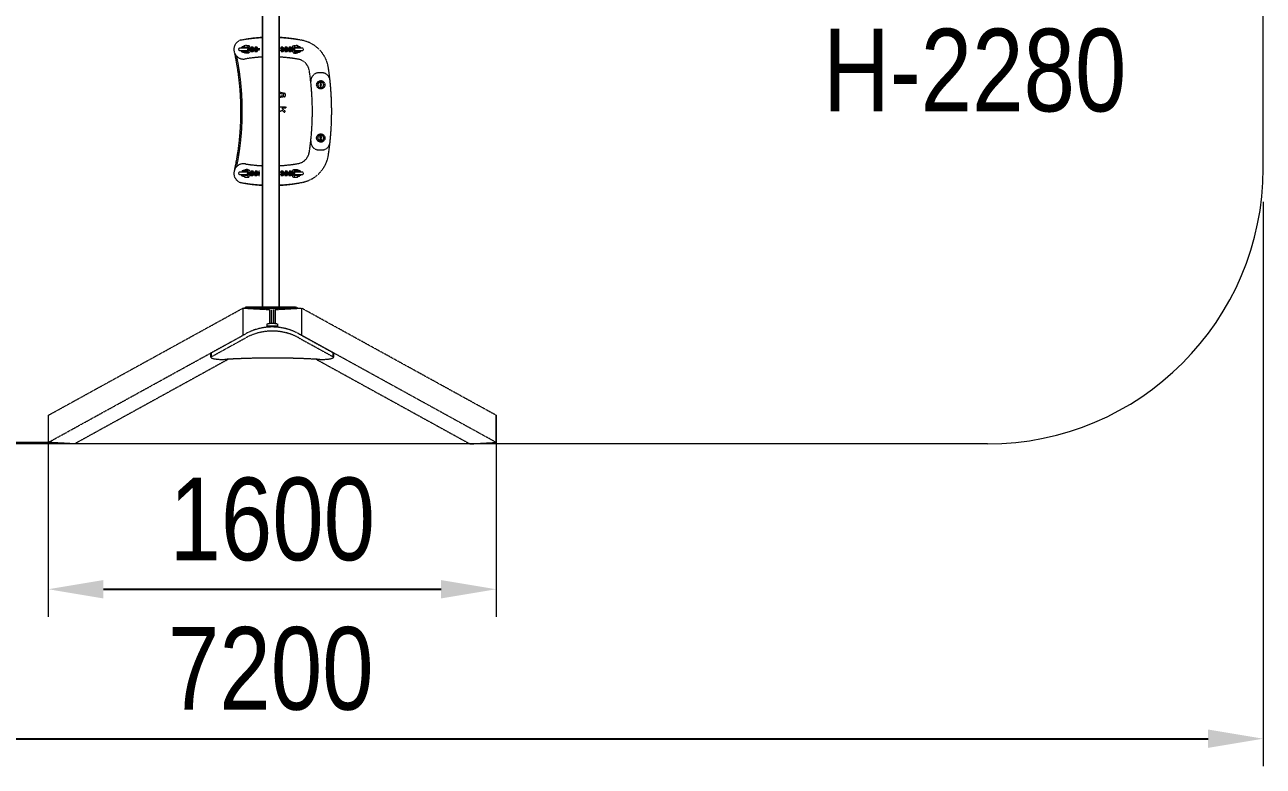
# Model space of a CAD drawing. Header units: millimetres. Extents: x -4972 to 3553, y -2855 to 2029.
# Drawn here: x -940 to 3553, y -2855 to -164 of the extents above; entities that cross this region are included whole.
import ezdxf

# ---------------------------------------------------------------- set-up
doc = ezdxf.new("R2010")
doc.units = ezdxf.units.MM
doc.linetypes.add('HIDDEN', pattern=[1.905, 1.27, -0.635])
for name, color, linetype in [('DIKOM_ЗОНА', 80, 'Continuous'), ('DIKOM_ОБЪЕКТ', 7, 'Continuous'), ('DIKOM_РАЗМЕР_ЗОНА', 7, 'Continuous'), ('DIKOM_РАЗМЕР_ОБЪЕКТА', 7, 'Continuous')]:
    doc.layers.add(name, color=color, linetype=linetype)
doc.styles.add('style1', font='arialbd.ttf', dxfattribs={"width": 0.8})
doc.dimstyles.new('1-50', dxfattribs={"dimtxt": 300, "dimasz": 200, "dimexe": 100, "dimexo": 0, "dimgap": 100, "dimtad": 1, "dimtxsty": 'style1', "dimcen": 200, "dimclrd": 7, "dimclre": 7, "dimclrt": 7, "dimadec": 1, "dimazin": 2, "dimtfac": 1, "dimtmove": 0, "dimatfit": 2, "dimfxl": 0, "dimlwd": 25, "dimlwe": 18, "dimarcsym": 0})

# ---------------------------------------------------------------- blocks, each defined once
blk = doc.blocks.new('*D9')
at = {"layer": 'Defpoints', "color": 0, "transparency": 16777216}
for p in [(3552.5, -806.4), (-3647.5, -908.7), (3552.5, -2754.8)]:
    blk.add_point(p, dxfattribs=at)
at = {"layer": 'DIKOM_РАЗМЕР_ЗОНА', "color": 7, "lineweight": 18, "transparency": 16777216}
for p, q in [((3552.5, -806.4), (3552.5, -2854.8)), ((-3647.5, -908.7), (-3647.5, -2854.8))]:
    blk.add_line(p, q, dxfattribs=at)
at = {"layer": 'DIKOM_РАЗМЕР_ЗОНА', "color": 7, "lineweight": 25, "transparency": 16777216}
blk.add_line((-3447.5, -2754.8), (3352.5, -2754.8), dxfattribs=at)
at = {"layer": 'DIKOM_РАЗМЕР_ЗОНА', "color": 7, "transparency": 16777216}
for points in [[(-3447.5, -2721.5), (-3447.5, -2788.2), (-3647.5, -2754.8)], [(3352.5, -2721.5), (3352.5, -2788.2), (3552.5, -2754.8)]]:
    blk.add_solid(points, dxfattribs=at)
at = {"layer": 'DIKOM_РАЗМЕР_ЗОНА', "color": 7, "transparency": 16777216, "insert": (-47.5, -2501.7), "char_height": 300, "attachment_point": 5, "style": 'style1'}
blk.add_mtext('{\\fArial|b0|i0|c204|p34;7200}', dxfattribs=at)
blk = doc.blocks.new('*D10')
at = {"layer": 'Defpoints', "color": 0, "linetype": 'Continuous', "transparency": 16777216}
for p in [(-854.7, -1581.2), (770.3, -1581.2), (770.3, -2212.4)]:
    blk.add_point(p, dxfattribs=at)
at = {"layer": 'DIKOM_РАЗМЕР_ОБЪЕКТА', "color": 7, "linetype": 'Continuous', "lineweight": 18, "transparency": 16777216}
for p, q in [((-854.7, -1581.2), (-854.7, -2312.4)), ((770.3, -1581.2), (770.3, -2312.4))]:
    blk.add_line(p, q, dxfattribs=at)
at = {"layer": 'DIKOM_РАЗМЕР_ОБЪЕКТА', "color": 7, "linetype": 'Continuous', "lineweight": 25, "transparency": 16777216}
blk.add_line((-654.7, -2212.4), (570.3, -2212.4), dxfattribs=at)
at = {"layer": 'DIKOM_РАЗМЕР_ОБЪЕКТА', "color": 7, "linetype": 'Continuous', "transparency": 16777216}
for points in [[(-654.7, -2179.1), (-654.7, -2245.8), (-854.7, -2212.4)], [(570.3, -2179.1), (570.3, -2245.8), (770.3, -2212.4)]]:
    blk.add_solid(points, dxfattribs=at)
at = {"layer": 'DIKOM_РАЗМЕР_ОБЪЕКТА', "color": 7, "linetype": 'Continuous', "lineweight": 40, "transparency": 16777216, "insert": (-42.2, -1959.3), "char_height": 300, "attachment_point": 5, "style": 'style1'}
blk.add_mtext('{\\fArial|b0|i0|c204|p34;1600}', dxfattribs=at)
blk = doc.blocks.new('*D11')
at = {"layer": 'Defpoints', "color": 0, "transparency": 16777216}
for p in [(-3915.7, 2023.6), (-854.7, 2023.6), (-854.7, -1679.7)]:
    blk.add_point(p, dxfattribs=at)
at = {"layer": 'DIKOM_РАЗМЕР_ОБЪЕКТА', "color": 7, "lineweight": 18, "transparency": 16777216}
for p, q in [((-854.7, 2023.6), (-4015.7, 2023.6)), ((-854.7, -1679.7), (-4015.7, -1679.7))]:
    blk.add_line(p, q, dxfattribs=at)
at = {"layer": 'DIKOM_РАЗМЕР_ОБЪЕКТА', "color": 7, "lineweight": 25, "transparency": 16777216}
blk.add_line((-3915.7, -1479.7), (-3915.7, 1823.6), dxfattribs=at)
at = {"layer": 'DIKOM_РАЗМЕР_ОБЪЕКТА', "color": 7, "transparency": 16777216}
for points in [[(-3949, 1823.6), (-3882.3, 1823.6), (-3915.7, 2023.6)], [(-3949, -1479.7), (-3882.3, -1479.7), (-3915.7, -1679.7)]]:
    blk.add_solid(points, dxfattribs=at)
at = {"layer": 'DIKOM_РАЗМЕР_ОБЪЕКТА', "color": 7, "transparency": 16777216, "insert": (-4169, 172), "char_height": 300, "attachment_point": 5, "rotation": 90, "style": 'style1'}
blk.add_mtext('{\\fArial|b0|i0|c204|p34;3750}', dxfattribs=at)

msp = doc.modelspace()

# ---------------------------------------------------------------- linework, layer by layer
at = {"layer": 'DIKOM_ЗОНА', "color": 3, "lineweight": 15}
for p, q in [((3552.532, -684.888), (3552.532, 1028.841)), ((2552.532, -1684.888), (-2647.468, -1684.888))]:
    msp.add_line(p, q, dxfattribs=at)
msp.add_arc((2552.532, -684.888), 1000, 270, 0, dxfattribs=at)
at = {"layer": 'DIKOM_ОБЪЕКТ', "color": 7, "linetype": 'HIDDEN', "lineweight": 15}
for p, q in [((-77.468, 1531.953), (-77.468, -1188)), ((-77.468, -1188), (-77.468, 1531.953)), ((-17.468, -1188), (-17.468, 1531.953)), ((-17.468, 1531.953), (-17.468, -1188)), ((-132.493, -249.023), (-160.493, -249.023)), ((-160.493, -257.023), (-132.493, -257.023)), ((-141.223, -257.495), (-140.781, -257.023)), ((-141.2, -265.426), (-139.177, -265.454)), ((-141.158, -245.427), (-129.31, -245.585)), ((-139.095, -259.454), (-141.12, -259.427)), ((-128.577, -239.595), (-141.077, -239.427)), ((-140.721, -260.462), (-140.73, -264.488)), ((-135.583, -264.557), (-140.73, -264.488)), ((-140.73, -264.488), (-137.492, -266.502)), ((-137.475, -258.45), (-140.721, -260.462)), ((-135.574, -260.531), (-140.721, -260.462)), ((-132.345, -266.571), (-137.492, -266.502)), ((-137.475, -258.45), (-132.328, -258.519)), ((-135.574, -260.531), (-135.583, -264.557)), ((-135.583, -264.557), (-132.345, -266.571)), ((-132.328, -258.519), (-135.574, -260.531)), ((-132.377, -265.545), (-128.7, -265.594)), ((-132.345, -266.571), (-130.725, -265.567)), ((-130.643, -259.567), (-132.328, -258.519)), ((-129.306, -259.585), (-132.296, -259.545)), ((-130.192, -251.023), (-130.592, -251.023)), ((-130.592, -255.023), (-130.192, -255.023)), ((-125.884, -251.023), (-130.192, -251.023)), ((-130.192, -255.023), (-125.884, -255.023)), ((-116.233, -251.023), (-125.884, -251.023)), ((-125.884, -255.023), (-116.233, -255.023)), ((-113.105, -245.023), (-117.412, -245.023)), ((-117.412, -249.023), (-113.648, -249.023)), ((-113.651, -257.023), (-117.412, -257.023)), ((-117.412, -261.023), (-113.105, -261.023)), ((-115.833, -251.023), (-116.233, -251.023)), ((-116.233, -255.023), (-115.833, -255.023)), ((-111.525, -251.023), (-115.833, -251.023)), ((-115.833, -255.023), (-111.525, -255.023)), ((-101.874, -251.023), (-111.525, -251.023)), ((-111.525, -255.023), (-101.874, -255.023)), ((-98.745, -245.023), (-103.053, -245.023)), ((-103.053, -249.023), (-99.289, -249.023)), ((-99.292, -257.023), (-103.053, -257.023)), ((-103.053, -261.023), (-98.745, -261.023)), ((-101.474, -251.023), (-101.874, -251.023)), ((-101.874, -255.023), (-101.474, -255.023)), ((-97.166, -251.023), (-101.474, -251.023)), ((-101.474, -255.023), (-97.166, -255.023)), ((-87.514, -251.023), (-97.166, -251.023)), ((-97.166, -255.023), (-87.514, -255.023)), ((-5.673, -251.023), (-9.981, -251.023)), ((-9.981, -255.023), (-5.673, -255.023)), ((-4.093, -245.023), (-8.401, -245.023)), ((-8.401, -261.023), (-4.093, -261.023)), ((-4.093, -257.023), (-7.858, -257.023)), ((-7.854, -249.023), (-4.093, -249.023)), ((-5.273, -251.023), (-5.673, -251.023)), ((-5.673, -255.023), (-5.273, -255.023)), ((4.379, -251.023), (-5.273, -251.023)), ((-5.273, -255.023), (4.379, -255.023)), ((-4.093, -257.023), (-4.034, -257.024)), ((8.686, -251.023), (4.379, -251.023)), ((4.379, -255.023), (8.686, -255.023)), ((10.266, -245.023), (5.958, -245.023)), ((5.958, -261.023), (10.266, -261.023)), ((10.266, -257.023), (6.501, -257.023)), ((6.505, -249.023), (10.266, -249.023)), ((9.086, -251.023), (8.686, -251.023)), ((8.686, -255.023), (9.086, -255.023)), ((18.738, -251.023), (9.086, -251.023)), ((9.086, -255.023), (18.738, -255.023)), ((10.266, -257.023), (10.325, -257.024)), ((23.046, -251.023), (18.738, -251.023)), ((18.738, -255.023), (23.046, -255.023)), ((24.625, -245.023), (20.317, -245.023)), ((20.317, -261.023), (24.625, -261.023)), ((24.625, -257.023), (20.86, -257.023)), ((20.864, -249.023), (24.625, -249.023)), ((23.445, -251.023), (23.046, -251.023)), ((23.046, -255.023), (23.445, -255.023)), ((33.097, -251.023), (23.445, -251.023)), ((23.445, -255.023), (33.097, -255.023)), ((24.625, -257.023), (24.685, -257.024)), ((37.405, -251.023), (33.097, -251.023)), ((33.097, -255.023), (37.405, -255.023)), ((47.404, -239.427), (35.494, -239.595)), ((35.607, -265.594), (39.109, -265.545)), ((39.025, -259.545), (36.302, -259.584)), ((36.32, -245.584), (47.488, -245.427)), ((39.062, -258.519), (37.36, -259.569)), ((37.805, -251.023), (37.405, -251.023)), ((37.405, -255.023), (37.805, -255.023)), ((37.446, -265.568), (39.073, -266.571)), ((43.965, -258.45), (39.062, -258.519)), ((42.33, -260.533), (39.062, -258.519)), ((39.073, -266.571), (42.336, -264.559)), ((39.073, -266.571), (43.977, -266.502)), ((67.507, -249.023), (39.507, -249.023)), ((39.507, -257.023), (67.507, -257.023)), ((42.33, -260.533), (47.234, -260.464)), ((42.336, -264.559), (42.33, -260.533)), ((42.336, -264.559), (47.239, -264.49)), ((47.234, -260.464), (43.965, -258.45)), ((43.977, -266.502), (47.239, -264.49)), ((47.432, -259.427), (45.592, -259.453)), ((45.679, -265.452), (47.516, -265.426)), ((47.239, -264.49), (47.234, -260.464)), ((52.925, -259.931), (53.507, -260.023)), ((137.453, -338.052), (127.413, -338.052)), ((132.166, -373.924), (135.666, -373.924)), ((132.166, -375.19), (132.166, -373.924)), ((132.166, -377.969), (132.166, -377.514)), ((132.166, -377.514), (135.666, -377.514)), ((135.666, -377.969), (132.166, -377.969)), ((132.166, -379.242), (132.166, -378.787)), ((132.166, -378.787), (135.666, -378.787)), ((133.394, -379.242), (132.166, -379.242)), ((132.166, -381.708), (132.166, -381.094)), ((132.166, -385.878), (135.666, -385.878)), ((132.166, -386.333), (132.166, -385.878)), ((135.142, -386.333), (132.166, -386.333)), ((132.166, -387.323), (135.142, -386.347)), ((132.166, -387.781), (132.166, -387.323)), ((135.093, -388.778), (132.166, -387.781)), ((132.166, -388.787), (135.093, -388.787)), ((132.166, -389.242), (132.166, -388.787)), ((135.666, -389.242), (132.166, -389.242)), ((132.576, -375.146), (132.576, -374.378)), ((132.576, -374.378), (135.257, -374.378)), ((132.672, -387.573), (132.672, -387.583)), ((135.666, -386.586), (133.19, -387.413)), ((133.232, -387.77), (135.666, -388.611)), ((135.666, -379.242), (133.992, -379.242)), ((135.093, -388.787), (135.093, -388.778)), ((135.142, -386.347), (135.142, -386.333)), ((135.257, -374.378), (135.257, -375.131)), ((135.666, -373.924), (135.666, -375.138)), ((135.666, -377.514), (135.666, -377.969)), ((135.666, -378.787), (135.666, -379.242)), ((135.666, -381.034), (135.666, -381.673)), ((135.666, -385.878), (135.666, -386.586)), ((135.666, -388.611), (135.666, -389.242)), ((-17.468, -407.595), (2.399, -411.8)), ((-2.522, -415.725), (-17.468, -412.603)), ((-17.468, -423.026), (-2.542, -420.836)), ((2.379, -424.98), (-17.468, -427.966)), ((4.318, -414.205), (4.318, -422.679)), ((-17.468, -461.26), (4.986, -461.26)), ((-7.732, -475.372), (-17.468, -480.034)), ((-6.598, -467.469), (3.954, -476.661)), ((4.986, -466.182), (-6.118, -466.182)), ((0.739, -480.384), (-4.465, -475.81)), ((4.156, -479.439), (3.514, -480.184)), ((6.953, -463.228), (6.953, -464.213)), ((132.166, -567.105), (135.666, -567.105)), ((132.166, -568.372), (132.166, -567.105)), ((132.166, -571.15), (132.166, -570.696)), ((132.166, -570.696), (135.666, -570.696)), ((135.666, -571.15), (132.166, -571.15)), ((132.166, -572.423), (132.166, -571.968)), ((132.166, -571.968), (135.666, -571.968)), ((133.394, -572.423), (132.166, -572.423)), ((132.166, -574.889), (132.166, -574.275)), ((132.166, -579.059), (135.666, -579.059)), ((132.166, -579.514), (132.166, -579.059)), ((135.142, -579.514), (132.166, -579.514)), ((132.166, -580.504), (135.142, -579.528)), ((132.166, -580.963), (132.166, -580.504)), ((135.093, -581.959), (132.166, -580.963)), ((132.166, -581.968), (135.093, -581.968)), ((132.166, -582.423), (132.166, -581.968)), ((135.666, -582.423), (132.166, -582.423)), ((132.576, -568.327), (132.576, -567.559)), ((132.576, -567.559), (135.257, -567.559)), ((132.672, -580.755), (132.672, -580.764)), ((135.666, -579.767), (133.19, -580.595)), ((133.232, -580.951), (135.666, -581.792)), ((135.666, -572.423), (133.992, -572.423)), ((135.093, -581.968), (135.093, -581.959)), ((135.142, -579.528), (135.142, -579.514)), ((135.257, -567.559), (135.257, -568.312)), ((135.666, -567.105), (135.666, -568.319)), ((135.666, -570.696), (135.666, -571.15)), ((135.666, -571.968), (135.666, -572.423)), ((135.666, -574.215), (135.666, -574.855)), ((135.666, -579.059), (135.666, -579.767)), ((135.666, -581.792), (135.666, -582.423)), ((127.413, -617.995), (137.453, -617.995)), ((-132.493, -699.023), (-160.493, -699.023)), ((-160.493, -707.023), (-132.493, -707.023)), ((-146.493, -710.023), (-146.251, -709.985)), ((-138.665, -690.595), (-140.503, -690.62)), ((-129.307, -710.463), (-140.475, -710.62)), ((-140.418, -696.62), (-138.579, -696.594)), ((-140.39, -716.62), (-128.481, -716.452)), ((-136.963, -689.545), (-140.226, -691.557)), ((-135.322, -691.488), (-140.226, -691.557)), ((-140.226, -691.557), (-140.22, -695.582)), ((-135.317, -695.514), (-140.22, -695.582)), ((-140.22, -695.582), (-136.952, -697.597)), ((-132.06, -689.476), (-136.963, -689.545)), ((-136.952, -697.597), (-132.048, -697.528)), ((-132.06, -689.476), (-135.322, -691.488)), ((-135.322, -691.488), (-135.317, -695.514)), ((-135.317, -695.514), (-132.048, -697.528)), ((-128.593, -690.453), (-132.096, -690.502)), ((-130.433, -690.479), (-132.06, -689.476)), ((-132.048, -697.528), (-130.346, -696.478)), ((-132.012, -696.502), (-129.289, -696.463)), ((-130.391, -701.023), (-130.791, -701.023)), ((-130.791, -705.023), (-130.391, -705.023)), ((-126.084, -701.023), (-130.391, -701.023)), ((-130.391, -705.023), (-126.084, -705.023)), ((-116.432, -701.023), (-126.084, -701.023)), ((-126.084, -705.023), (-116.432, -705.023)), ((-117.612, -699.023), (-117.671, -699.022)), ((-113.304, -695.023), (-117.612, -695.023)), ((-117.612, -699.023), (-113.847, -699.023)), ((-113.851, -707.023), (-117.612, -707.023)), ((-117.612, -711.023), (-113.304, -711.023)), ((-116.032, -701.023), (-116.432, -701.023)), ((-116.432, -705.023), (-116.032, -705.023)), ((-111.724, -701.023), (-116.032, -701.023)), ((-116.032, -705.023), (-111.724, -705.023)), ((-102.073, -701.023), (-111.724, -701.023)), ((-111.724, -705.023), (-102.073, -705.023)), ((-103.253, -699.023), (-103.312, -699.022)), ((-98.945, -695.023), (-103.253, -695.023)), ((-103.253, -699.023), (-99.488, -699.023)), ((-99.491, -707.023), (-103.253, -707.023)), ((-103.253, -711.023), (-98.945, -711.023)), ((-101.673, -701.023), (-102.073, -701.023)), ((-102.073, -705.023), (-101.673, -705.023)), ((-97.365, -701.023), (-101.673, -701.023)), ((-101.673, -705.023), (-97.365, -705.023)), ((-87.714, -701.023), (-97.365, -701.023)), ((-97.365, -705.023), (-87.714, -705.023)), ((-5.872, -701.023), (-10.18, -701.023)), ((-10.18, -705.023), (-5.872, -705.023)), ((-4.293, -695.023), (-8.6, -695.023)), ((-8.6, -711.023), (-4.293, -711.023)), ((-4.293, -707.023), (-8.057, -707.023)), ((-8.054, -699.023), (-4.293, -699.023)), ((-5.472, -701.023), (-5.872, -701.023)), ((-5.872, -705.023), (-5.472, -705.023)), ((4.179, -701.023), (-5.472, -701.023)), ((-5.472, -705.023), (4.179, -705.023)), ((8.487, -701.023), (4.179, -701.023)), ((4.179, -705.023), (8.487, -705.023)), ((10.066, -695.023), (5.759, -695.023)), ((5.759, -711.023), (10.066, -711.023)), ((10.066, -707.023), (6.302, -707.023)), ((6.305, -699.023), (10.066, -699.023)), ((8.887, -701.023), (8.487, -701.023)), ((8.487, -705.023), (8.887, -705.023)), ((18.538, -701.023), (8.887, -701.023)), ((8.887, -705.023), (18.538, -705.023)), ((22.846, -701.023), (18.538, -701.023)), ((18.538, -705.023), (22.846, -705.023)), ((24.426, -695.023), (20.118, -695.023)), ((20.118, -711.023), (24.426, -711.023)), ((24.426, -707.023), (20.661, -707.023)), ((20.664, -699.023), (24.426, -699.023)), ((23.246, -701.023), (22.846, -701.023)), ((22.846, -705.023), (23.246, -705.023)), ((32.898, -701.023), (23.246, -701.023)), ((23.246, -705.023), (32.898, -705.023)), ((37.205, -701.023), (32.898, -701.023)), ((32.898, -705.023), (37.205, -705.023)), ((35.591, -716.452), (48.09, -716.62)), ((39.39, -690.502), (35.714, -690.453)), ((36.32, -696.462), (39.31, -696.502)), ((48.171, -710.62), (36.323, -710.461)), ((37.605, -701.023), (37.205, -701.023)), ((37.205, -705.023), (37.605, -705.023)), ((37.656, -696.48), (39.341, -697.528)), ((39.358, -689.476), (37.738, -690.48)), ((39.341, -697.528), (42.588, -695.516)), ((44.488, -697.597), (39.341, -697.528)), ((42.596, -691.49), (39.358, -689.476)), ((39.358, -689.476), (44.505, -689.545)), ((67.507, -699.023), (39.507, -699.023)), ((39.507, -707.023), (67.507, -707.023)), ((42.588, -695.516), (42.596, -691.49)), ((42.588, -695.516), (47.735, -695.585)), ((42.596, -691.49), (47.743, -691.559)), ((44.488, -697.597), (47.735, -695.585)), ((47.743, -691.559), (44.505, -689.545)), ((46.108, -696.593), (48.133, -696.62)), ((48.214, -690.62), (46.19, -690.593)), ((47.735, -695.585), (47.743, -691.559)), ((47.794, -707.023), (48.446, -707.718)), ((-854.72, -1581.185), (-148.062, -1191.999)), ((-148.062, -1191.999), (-52.69, -1197.22)), ((-148.062, -1290.479), (-148.062, -1191.999)), ((-145.03, -1192.165), (-137.468, -1188)), ((-138.524, -1192.521), (-137.468, -1191.939)), ((-137.468, -1188), (42.532, -1188)), ((-137.468, -1188), (-137.468, -1191.939)), ((-137.468, -1191.939), (42.532, -1191.939)), ((-52.69, -1197.22), (-52.69, -1247.453)), ((-52.69, -1197.22), (-52.69, -1247.453)), ((-45.06, -1246.974), (-45.06, -1197.638)), ((-39.391, -1197.638), (-39.391, -1246.974)), ((-31.761, -1197.22), (63.61, -1191.999)), ((-31.761, -1197.22), (-31.761, -1247.453)), ((-31.761, -1247.453), (-31.761, -1197.22)), ((51.042, -1192.687), (42.532, -1188)), ((42.532, -1188), (42.532, -1191.939)), ((42.532, -1191.939), (44.536, -1193.043)), ((770.269, -1581.185), (63.61, -1191.999)), ((63.61, -1191.999), (63.61, -1290.479)), ((-61.172, -1261.416), (-61.172, -1249.3)), ((-61.172, -1256.686), (-23.279, -1256.686)), ((-23.279, -1249.3), (-23.279, -1261.416)), ((-263.781, -1354.211), (-138.709, -1285.329)), ((-263.781, -1368.983), (-138.709, -1300.101)), ((770.269, -1679.666), (54.258, -1285.329)), ((54.258, -1285.329), (179.33, -1354.211)), ((54.258, -1300.101), (179.33, -1368.983)), ((-854.72, -1679.666), (-188.42, -1312.707)), ((-201.557, -1377.688), (-759.349, -1684.888)), ((-264.521, -1370.416), (-264.521, -1355.644)), ((-263.781, -1354.211), (-263.781, -1368.983)), ((117.106, -1377.688), (674.897, -1684.888)), ((179.33, -1368.983), (179.33, -1354.211)), ((180.07, -1355.644), (180.07, -1370.416)), ((-854.72, -1581.185), (-854.72, -1679.666)), ((770.269, -1679.666), (770.269, -1581.185)), ((-759.349, -1684.888), (-854.72, -1679.666)), ((674.897, -1684.888), (770.269, -1679.666))]:
    msp.add_line(p, q, dxfattribs=at)
at = {"layer": 'DIKOM_ОБЪЕКТ', "color": 7, "linetype": 'HIDDEN', "lineweight": 15, "flags": 128}
for points in [[(-141.077, -239.427), (-142.161, -239.549), (-143.204, -239.94), (-144.116, -240.547), (-144.93, -241.363), (-145.678, -242.438), (-146.364, -243.837), (-146.936, -245.507), (-147.357, -247.308), (-147.612, -249.023)], [(-147.448, -257.023), (-147.107, -258.715), (-146.607, -260.392), (-145.944, -261.941), (-145.047, -263.353), (-144.177, -264.261), (-143.226, -264.906), (-142.184, -265.301), (-141.2, -265.426)], [(-128.092, -255.023), (-128.271, -256.349), (-128.546, -257.628), (-128.868, -258.661), (-129.157, -259.33), (-129.386, -259.722), (-129.494, -259.858), (-129.482, -259.85)], [(-129.47, -245.344), (-129.485, -245.333), (-129.36, -245.496), (-129.124, -245.915), (-128.834, -246.611), (-128.537, -247.583), (-128.275, -248.801), (-128.081, -250.211), (-128.026, -251.023)], [(-128.7, -265.594), (-127.617, -265.472), (-126.573, -265.081), (-125.662, -264.475), (-124.848, -263.658), (-124.1, -262.583), (-123.414, -261.184), (-122.842, -259.514), (-122.421, -257.713), (-122.14, -255.826), (-122.078, -255.023)], [(-122.019, -251.023), (-122.076, -249.983), (-122.309, -248.099), (-122.671, -246.306), (-123.17, -244.629), (-123.834, -243.08), (-124.731, -241.668), (-125.6, -240.76), (-126.552, -240.116), (-127.594, -239.72), (-128.577, -239.595)], [(-117.412, -245.023), (-118.306, -245.17), (-119.071, -245.557), (-119.706, -246.123), (-120.264, -246.897), (-120.768, -247.971), (-121.173, -249.328), (-121.43, -250.792), (-121.448, -251.023)], [(-121.446, -255.023), (-121.419, -255.341), (-121.163, -256.761), (-120.771, -258.07), (-120.197, -259.26), (-119.56, -260.079), (-118.847, -260.632), (-118.027, -260.955), (-117.412, -261.023)], [(-113.103, -255.023), (-113.236, -255.794), (-113.47, -256.607), (-113.669, -257.063), (-113.786, -257.25), (-113.772, -257.239)], [(-113.768, -248.813), (-113.777, -248.808), (-113.647, -249.024), (-113.449, -249.498), (-113.239, -250.241), (-113.1, -251.023)], [(-109.071, -251.023), (-109.098, -250.705), (-109.354, -249.286), (-109.746, -247.977), (-110.32, -246.787), (-110.957, -245.967), (-111.67, -245.415), (-112.49, -245.092), (-113.105, -245.023)], [(-113.105, -261.023), (-112.211, -260.877), (-111.446, -260.49), (-110.811, -259.924), (-110.253, -259.15), (-109.749, -258.076), (-109.344, -256.718), (-109.087, -255.255), (-109.069, -255.023)], [(-103.053, -245.023), (-103.947, -245.17), (-104.712, -245.557), (-105.347, -246.123), (-105.905, -246.897), (-106.409, -247.971), (-106.814, -249.328), (-107.071, -250.792), (-107.089, -251.023)], [(-107.087, -255.023), (-107.059, -255.341), (-106.804, -256.761), (-106.412, -258.07), (-105.838, -259.26), (-105.2, -260.079), (-104.488, -260.632), (-103.668, -260.955), (-103.053, -261.023)], [(-98.743, -255.023), (-98.877, -255.794), (-99.111, -256.607), (-99.31, -257.063), (-99.427, -257.25), (-99.413, -257.239)], [(-99.409, -248.813), (-99.418, -248.808), (-99.288, -249.024), (-99.09, -249.498), (-98.88, -250.241), (-98.741, -251.023)], [(-94.712, -251.023), (-94.739, -250.705), (-94.995, -249.286), (-95.387, -247.977), (-95.961, -246.787), (-96.598, -245.967), (-97.311, -245.415), (-98.131, -245.092), (-98.745, -245.023)], [(-98.745, -261.023), (-97.852, -260.877), (-97.087, -260.49), (-96.451, -259.924), (-95.894, -259.15), (-95.389, -258.076), (-94.985, -256.718), (-94.728, -255.255), (-94.709, -255.023)], [(-8.401, -245.023), (-9.295, -245.17), (-10.06, -245.557), (-10.695, -246.123), (-11.252, -246.897), (-11.757, -247.971), (-12.161, -249.328), (-12.418, -250.792), (-12.437, -251.023)], [(-12.435, -255.023), (-12.407, -255.341), (-12.152, -256.761), (-11.759, -258.07), (-11.186, -259.26), (-10.548, -260.079), (-9.836, -260.632), (-9.015, -260.955), (-8.401, -261.023)], [(-7.737, -257.233), (-7.728, -257.239), (-7.858, -257.022), (-8.056, -256.549), (-8.267, -255.806), (-8.406, -255.023)], [(-8.403, -251.023), (-8.27, -250.253), (-8.036, -249.44), (-7.837, -248.983), (-7.72, -248.797), (-7.734, -248.808)], [(-0.06, -251.023), (-0.087, -250.705), (-0.343, -249.286), (-0.735, -247.977), (-1.308, -246.787), (-1.946, -245.967), (-2.658, -245.415), (-3.479, -245.092), (-4.093, -245.023)], [(-4.093, -261.023), (-3.199, -260.877), (-2.435, -260.49), (-1.799, -259.924), (-1.242, -259.15), (-0.737, -258.076), (-0.333, -256.718), (-0.076, -255.255), (-0.057, -255.023)], [(5.958, -245.023), (5.064, -245.17), (4.3, -245.557), (3.664, -246.123), (3.107, -246.897), (2.602, -247.971), (2.198, -249.328), (1.941, -250.792), (1.922, -251.023)], [(1.924, -255.023), (1.952, -255.341), (2.208, -256.761), (2.6, -258.07), (3.173, -259.26), (3.811, -260.079), (4.523, -260.632), (5.344, -260.955), (5.958, -261.023)], [(6.622, -257.233), (6.631, -257.239), (6.501, -257.022), (6.303, -256.549), (6.092, -255.806), (5.953, -255.023)], [(5.956, -251.023), (6.089, -250.253), (6.324, -249.44), (6.522, -248.983), (6.639, -248.797), (6.625, -248.808)], [(14.3, -251.023), (14.272, -250.705), (14.016, -249.286), (13.624, -247.977), (13.051, -246.787), (12.413, -245.967), (11.701, -245.415), (10.88, -245.092), (10.266, -245.023)], [(10.266, -261.023), (11.16, -260.877), (11.924, -260.49), (12.56, -259.924), (13.117, -259.15), (13.622, -258.076), (14.026, -256.718), (14.283, -255.255), (14.302, -255.023)], [(20.317, -245.023), (19.423, -245.17), (18.659, -245.557), (18.023, -246.123), (17.466, -246.897), (16.961, -247.971), (16.557, -249.328), (16.3, -250.792), (16.281, -251.023)], [(16.284, -255.023), (16.311, -255.341), (16.567, -256.761), (16.959, -258.07), (17.532, -259.26), (18.17, -260.079), (18.882, -260.632), (19.703, -260.955), (20.317, -261.023)], [(20.981, -257.233), (20.99, -257.239), (20.86, -257.022), (20.662, -256.549), (20.451, -255.806), (20.313, -255.023)], [(20.315, -251.023), (20.449, -250.253), (20.683, -249.44), (20.881, -248.983), (20.999, -248.797), (20.985, -248.808)], [(28.659, -251.023), (28.631, -250.705), (28.376, -249.286), (27.983, -247.977), (27.41, -246.787), (26.772, -245.967), (26.06, -245.415), (25.239, -245.092), (24.625, -245.023)], [(24.625, -261.023), (25.519, -260.877), (26.284, -260.49), (26.919, -259.924), (27.476, -259.15), (27.981, -258.076), (28.385, -256.718), (28.642, -255.255), (28.661, -255.023)], [(35.494, -239.595), (34.4, -239.754), (33.399, -240.172), (32.53, -240.795), (31.756, -241.623), (31.043, -242.714), (30.387, -244.142), (29.85, -245.828), (29.459, -247.634), (29.201, -249.519), (29.098, -251.023)], [(29.15, -255.023), (29.168, -255.341), (29.399, -257.212), (29.752, -258.988), (30.237, -260.648), (30.883, -262.181), (31.659, -263.447), (32.494, -264.367), (33.41, -265.026), (34.423, -265.443), (35.607, -265.594)], [(35.106, -251.023), (35.124, -250.638), (35.293, -249.143), (35.541, -247.807), (35.844, -246.702), (36.157, -245.89), (36.388, -245.455), (36.511, -245.284), (36.497, -245.295)], [(53.761, -249.023), (53.611, -247.809), (53.258, -246.033), (52.773, -244.373), (52.128, -242.84), (51.351, -241.574), (50.516, -240.654), (49.6, -239.995), (48.587, -239.578), (47.404, -239.427)], [(47.516, -265.426), (48.611, -265.267), (49.612, -264.849), (50.481, -264.226), (51.254, -263.399), (51.968, -262.307), (52.623, -260.879), (53.161, -259.193), (53.551, -257.387), (53.601, -257.023)], [(-171.051, -678.179), (-166.702, -656.284), (-160.995, -621.04), (-156.535, -585.542), (-153.333, -549.805), (-151.409, -513.949), (-150.767, -478.023), (-151.409, -442.098), (-153.334, -406.241), (-156.535, -370.505), (-160.995, -335.007), (-166.702, -299.763), (-171.049, -277.877)], [(133.936, -376.833), (133.061, -376.682), (132.669, -376.466), (132.419, -376.206), (132.263, -375.882), (132.166, -375.19)], [(132.166, -381.094), (132.439, -380.902), (133.528, -380.132), (133.948, -379.835)], [(132.166, -381.708), (132.433, -381.512), (132.541, -381.433), (132.744, -381.284), (133.555, -380.689), (134.262, -380.171)], [(133.946, -376.378), (133.295, -376.296), (132.993, -376.158), (132.789, -375.979), (132.634, -375.687), (132.578, -375.257), (132.576, -375.146)], [(133.948, -379.835), (133.729, -379.6), (133.394, -379.242)], [(133.992, -379.242), (134.292, -379.563), (135.494, -380.849), (135.666, -381.034)], [(134.262, -380.171), (134.446, -380.368), (135.18, -381.153), (135.441, -381.433), (135.666, -381.673)], [(-6.118, -466.182), (-6.634, -466.24), (-6.824, -466.31), (-6.989, -466.43), (-7.061, -466.537), (-7.093, -466.663), (-7.077, -466.819), (-6.977, -467.045), (-6.646, -467.426), (-6.598, -467.469)], [(4.986, -461.26), (5.804, -461.371), (6.252, -461.591), (6.6, -461.953), (6.732, -462.195)], [(6.953, -464.213), (6.842, -465.033), (6.622, -465.481), (6.259, -465.829), (6.019, -465.96)], [(133.936, -570.014), (133.061, -569.863), (132.669, -569.647), (132.419, -569.387), (132.263, -569.063), (132.166, -568.372)], [(132.166, -574.275), (132.439, -574.083), (133.528, -573.313), (133.948, -573.016)], [(132.166, -574.889), (132.433, -574.693), (132.541, -574.614), (132.744, -574.465), (133.555, -573.871), (134.262, -573.353)], [(133.946, -569.559), (133.295, -569.478), (132.993, -569.339), (132.789, -569.161), (132.634, -568.869), (132.578, -568.438), (132.576, -568.327)], [(133.948, -573.016), (133.729, -572.782), (133.394, -572.423)], [(133.992, -572.423), (134.292, -572.744), (135.494, -574.03), (135.666, -574.215)], [(134.262, -573.353), (134.446, -573.549), (135.18, -574.335), (135.441, -574.614), (135.666, -574.855)], [(-146.748, -707.023), (-146.598, -708.238), (-146.245, -710.014), (-145.76, -711.673), (-145.114, -713.207), (-144.338, -714.472), (-143.503, -715.393), (-142.587, -716.052), (-141.574, -716.469), (-140.39, -716.62)], [(-140.503, -690.62), (-141.597, -690.78), (-142.598, -691.198), (-143.467, -691.821), (-144.241, -692.648), (-144.954, -693.74), (-145.61, -695.168), (-146.147, -696.854), (-146.538, -698.659), (-146.599, -699.103)], [(-128.093, -705.023), (-128.111, -705.409), (-128.279, -706.904), (-128.528, -708.239), (-128.831, -709.345), (-129.144, -710.156), (-129.375, -710.591), (-129.498, -710.762), (-129.484, -710.751)], [(-122.137, -701.023), (-122.155, -700.706), (-122.386, -698.835), (-122.739, -697.059), (-123.224, -695.399), (-123.869, -693.865), (-124.646, -692.6), (-125.481, -691.679), (-126.397, -691.021), (-127.41, -690.604), (-128.593, -690.453)], [(-128.481, -716.452), (-127.386, -716.293), (-126.385, -715.875), (-125.516, -715.252), (-124.743, -714.424), (-124.029, -713.333), (-123.374, -711.905), (-122.836, -710.219), (-122.446, -708.413), (-122.188, -706.528), (-122.085, -705.023)], [(-117.612, -695.023), (-118.506, -695.17), (-119.27, -695.557), (-119.906, -696.123), (-120.463, -696.897), (-120.968, -697.971), (-121.372, -699.328), (-121.629, -700.792), (-121.648, -701.023)], [(-121.646, -705.023), (-121.618, -705.341), (-121.362, -706.761), (-120.97, -708.07), (-120.397, -709.26), (-119.759, -710.079), (-119.047, -710.632), (-118.226, -710.955), (-117.612, -711.023)], [(-113.302, -705.023), (-113.435, -705.794), (-113.669, -706.607), (-113.868, -707.064), (-113.985, -707.25), (-113.971, -707.239)], [(-113.968, -698.813), (-113.977, -698.808), (-113.847, -699.024), (-113.649, -699.498), (-113.438, -700.241), (-113.299, -701.023)], [(-109.27, -701.023), (-109.298, -700.705), (-109.553, -699.286), (-109.946, -697.977), (-110.519, -696.787), (-111.157, -695.967), (-111.869, -695.415), (-112.69, -695.092), (-113.304, -695.023)], [(-113.304, -711.023), (-112.41, -710.876), (-111.645, -710.49), (-111.01, -709.924), (-110.453, -709.15), (-109.948, -708.076), (-109.544, -706.718), (-109.287, -705.255), (-109.268, -705.023)], [(-103.253, -695.023), (-104.146, -695.17), (-104.911, -695.557), (-105.547, -696.123), (-106.104, -696.897), (-106.609, -697.971), (-107.013, -699.328), (-107.27, -700.792), (-107.289, -701.023)], [(-107.286, -705.023), (-107.259, -705.341), (-107.003, -706.761), (-106.611, -708.07), (-106.038, -709.26), (-105.4, -710.079), (-104.688, -710.632), (-103.867, -710.955), (-103.253, -711.023)], [(-98.943, -705.023), (-99.076, -705.794), (-99.31, -706.607), (-99.509, -707.064), (-99.626, -707.25), (-99.612, -707.239)], [(-99.609, -698.813), (-99.618, -698.808), (-99.487, -699.024), (-99.289, -699.498), (-99.079, -700.241), (-98.94, -701.023)], [(-94.911, -701.023), (-94.939, -700.705), (-95.194, -699.286), (-95.586, -697.977), (-96.16, -696.787), (-96.798, -695.967), (-97.51, -695.415), (-98.33, -695.092), (-98.945, -695.023)], [(-98.945, -711.023), (-98.051, -710.876), (-97.286, -710.49), (-96.651, -709.924), (-96.093, -709.15), (-95.589, -708.076), (-95.184, -706.718), (-94.927, -705.255), (-94.909, -705.023)], [(-88.893, -695.023), (-89.787, -695.17), (-90.552, -695.557), (-91.187, -696.123), (-91.745, -696.897), (-92.25, -697.971), (-92.654, -699.328), (-92.911, -700.792), (-92.93, -701.023)], [(-92.927, -705.023), (-92.9, -705.341), (-92.644, -706.761), (-92.252, -708.07), (-91.678, -709.26), (-91.041, -710.079), (-90.328, -710.632), (-89.508, -710.955), (-88.893, -711.023)], [(-8.6, -695.023), (-9.494, -695.17), (-10.259, -695.557), (-10.894, -696.123), (-11.452, -696.897), (-11.957, -697.971), (-12.361, -699.328), (-12.618, -700.792), (-12.637, -701.023)], [(-12.634, -705.023), (-12.607, -705.341), (-12.351, -706.761), (-11.959, -708.07), (-11.385, -709.26), (-10.748, -710.079), (-10.035, -710.632), (-9.215, -710.955), (-8.6, -711.023)], [(-7.937, -707.234), (-7.928, -707.239), (-8.058, -707.022), (-8.256, -706.549), (-8.466, -705.806), (-8.605, -705.023)], [(-8.602, -701.023), (-8.469, -700.253), (-8.235, -699.44), (-8.036, -698.983), (-7.919, -698.797), (-7.933, -698.808)], [(-0.259, -701.023), (-0.286, -700.705), (-0.542, -699.286), (-0.934, -697.977), (-1.508, -696.787), (-2.145, -695.967), (-2.858, -695.415), (-3.678, -695.092), (-4.293, -695.023)], [(-4.293, -711.023), (-3.399, -710.876), (-2.634, -710.49), (-1.999, -709.924), (-1.441, -709.15), (-0.937, -708.076), (-0.532, -706.718), (-0.275, -705.255), (-0.257, -705.023)], [(5.759, -695.023), (4.865, -695.17), (4.1, -695.557), (3.465, -696.123), (2.907, -696.897), (2.403, -697.971), (1.998, -699.328), (1.741, -700.792), (1.723, -701.023)], [(1.725, -705.023), (1.753, -705.341), (2.008, -706.761), (2.4, -708.07), (2.974, -709.26), (3.611, -710.079), (4.324, -710.632), (5.144, -710.955), (5.759, -711.023)], [(6.423, -707.234), (6.432, -707.239), (6.301, -707.022), (6.103, -706.549), (5.893, -705.806), (5.754, -705.023)], [(5.757, -701.023), (5.89, -700.253), (6.124, -699.44), (6.323, -698.983), (6.44, -698.797), (6.426, -698.808)], [(14.1, -701.023), (14.073, -700.705), (13.817, -699.286), (13.425, -697.977), (12.851, -696.787), (12.214, -695.967), (11.501, -695.415), (10.681, -695.092), (10.066, -695.023)], [(10.066, -711.023), (10.96, -710.876), (11.725, -710.49), (12.36, -709.924), (12.918, -709.15), (13.423, -708.076), (13.827, -706.718), (14.084, -705.255), (14.103, -705.023)], [(20.118, -695.023), (19.224, -695.17), (18.459, -695.557), (17.824, -696.123), (17.267, -696.897), (16.762, -697.971), (16.357, -699.328), (16.101, -700.792), (16.082, -701.023)], [(16.084, -705.023), (16.112, -705.341), (16.367, -706.761), (16.759, -708.07), (17.333, -709.26), (17.971, -710.079), (18.683, -710.632), (19.504, -710.955), (20.118, -711.023)], [(20.782, -707.234), (20.791, -707.239), (20.66, -707.022), (20.462, -706.549), (20.252, -705.806), (20.113, -705.023)], [(20.116, -701.023), (20.249, -700.253), (20.483, -699.44), (20.682, -698.983), (20.799, -698.797), (20.785, -698.808)], [(28.459, -701.023), (28.432, -700.705), (28.176, -699.286), (27.784, -697.977), (27.211, -696.787), (26.573, -695.967), (25.861, -695.415), (25.04, -695.092), (24.426, -695.023)], [(24.426, -711.023), (25.319, -710.876), (26.084, -710.49), (26.72, -709.924), (27.277, -709.15), (27.782, -708.076), (28.186, -706.718), (28.443, -705.255), (28.462, -705.023)], [(29.032, -705.023), (29.089, -706.064), (29.322, -707.948), (29.684, -709.741), (30.184, -711.418), (30.847, -712.967), (31.744, -714.379), (32.613, -715.287), (33.565, -715.931), (34.607, -716.326), (35.591, -716.452)], [(35.714, -690.453), (34.63, -690.575), (33.587, -690.966), (32.675, -691.572), (31.861, -692.389), (31.113, -693.464), (30.427, -694.863), (29.855, -696.532), (29.434, -698.334), (29.153, -700.221), (29.091, -701.023)], [(36.483, -710.703), (36.499, -710.714), (36.374, -710.551), (36.137, -710.132), (35.847, -709.436), (35.55, -708.464), (35.288, -707.246), (35.094, -705.835), (35.039, -705.023)], [(35.105, -701.023), (35.284, -699.698), (35.559, -698.419), (35.882, -697.386), (36.17, -696.717), (36.399, -696.325), (36.507, -696.188), (36.495, -696.197)], [(48.09, -716.62), (49.174, -716.498), (50.218, -716.107), (51.129, -715.5), (51.943, -714.684), (52.691, -713.608), (53.377, -712.21), (53.949, -710.54), (54.37, -708.739), (54.626, -707.023)], [(54.461, -699.023), (54.12, -697.331), (53.621, -695.654), (52.957, -694.105), (52.06, -692.694), (51.191, -691.786), (50.239, -691.141), (49.197, -690.746), (48.214, -690.62)], [(-61.172, -1249.3), (-60.407, -1248.965), (-59.447, -1248.646), (-58.301, -1248.346), (-56.982, -1248.068), (-55.505, -1247.815), (-53.885, -1247.591), (-52.14, -1247.396), (-50.288, -1247.234), (-48.35, -1247.106), (-46.345, -1247.014), (-44.297, -1246.958), (-42.226, -1246.939), (-40.155, -1246.958), (-38.106, -1247.014), (-36.102, -1247.106), (-34.163, -1247.234), (-32.311, -1247.396), (-30.566, -1247.591), (-28.946, -1247.815), (-27.469, -1248.068), (-26.15, -1248.346), (-25.005, -1248.646), (-24.044, -1248.965), (-23.279, -1249.3)], [(-263.781, -1368.983), (-264.235, -1369.522), (-264.477, -1370.065), (-264.508, -1370.61), (-264.326, -1371.154), (-263.933, -1371.694), (-263.331, -1372.229), (-262.522, -1372.755), (-261.51, -1373.27), (-260.3, -1373.773), (-258.896, -1374.26), (-257.307, -1374.73), (-255.538, -1375.179), (-253.598, -1375.607), (-251.496, -1376.012), (-249.241, -1376.39), (-246.844, -1376.742), (-244.316, -1377.064), (-241.668, -1377.356), (-238.913, -1377.616), (-236.062, -1377.844), (-233.129, -1378.037), (-230.128, -1378.195), (-227.072, -1378.318), (-223.976, -1378.405), (-220.852, -1378.455), (-217.717, -1378.468), (-214.583, -1378.445)], [(130.132, -1378.445), (120.344, -1377.87), (110.493, -1377.33), (100.583, -1376.823), (90.616, -1376.35), (80.598, -1375.911), (70.532, -1375.507), (60.422, -1375.137), (50.272, -1374.803), (40.085, -1374.503), (29.867, -1374.238), (19.62, -1374.008), (9.35, -1373.813), (-0.941, -1373.654), (-11.248, -1373.53), (-21.567, -1373.442), (-31.894, -1373.388), (-42.226, -1373.371), (-52.557, -1373.388), (-62.884, -1373.442), (-73.203, -1373.53), (-83.51, -1373.654), (-93.801, -1373.813), (-104.072, -1374.008), (-114.318, -1374.238), (-124.537, -1374.503), (-134.723, -1374.803), (-144.873, -1375.137), (-154.983, -1375.507), (-165.049, -1375.911), (-175.067, -1376.35), (-185.034, -1376.823), (-194.944, -1377.33), (-204.795, -1377.87), (-214.583, -1378.445)], [(130.132, -1378.445), (133.265, -1378.468), (136.401, -1378.455), (139.525, -1378.405), (142.621, -1378.318), (145.677, -1378.195), (148.678, -1378.037), (151.611, -1377.844), (154.461, -1377.616), (157.217, -1377.356), (159.865, -1377.064), (162.393, -1376.742), (164.79, -1376.39), (167.045, -1376.012), (169.147, -1375.607), (171.087, -1375.179), (172.856, -1374.73), (174.445, -1374.26), (175.849, -1373.773), (177.059, -1373.27), (178.071, -1372.755), (178.88, -1372.229), (179.482, -1371.694), (179.875, -1371.154), (180.057, -1370.61), (180.026, -1370.065), (179.783, -1369.522), (179.33, -1368.983)]]:
    msp.add_lwpolyline(points, dxfattribs=at)
at = {"layer": 'DIKOM_ОБЪЕКТ', "color": 7, "linetype": 'HIDDEN', "lineweight": 15}
for centre in [(133.798, -381.433), (133.798, -574.614)]:
    msp.add_circle(centre, 15, dxfattribs=at)
at = {"layer": 'DIKOM_ОБЪЕКТ', "color": 7, "linetype": 'HIDDEN', "lineweight": 15, "extrusion": (3.50016e-15, -4.69792e-17, -1)}
for centre, radius in [((-133.798, -381.433), 10.8), ((-133.798, -381.433), 10.5), ((-133.798, -574.614), 10.8), ((-133.798, -574.614), 10.5)]:
    msp.add_circle(centre, radius, dxfattribs=at)
at = {"layer": 'DIKOM_ОБЪЕКТ', "color": 7, "linetype": 'HIDDEN', "lineweight": 15}
for centre, radius, start, end in [((-146.493, -253.023), 35, 109.465954, 281.544855), ((-46.507, -835.832), 625.848, 92.835655, 100.276485), ((-46.493, -767.865), 558.861, 93.177246, 100.319227), ((-46.493, -767.865), 558.861, 79.671704, 87.022935), ((-46.507, -835.832), 625.848, 79.876977, 87.3406), ((42.874, -337.942), 120, 9.981896, 80.105559), ((-1155.767, -478.023), 1000, 347.888946, 12.111054), ((-160.493, -253.023), 4, 90, 270), ((-146.493, -253.023), 10, 87.055526, 156.502662), ((-146.493, -253.023), 10, 203.497338, 276.574115), ((-146.493, -253.023), 7, 95.044108, 145.150095), ((-146.503, -253.083), 6.941, 214.595212, 270.078129), ((-141.095, -262.26), 2.86, 97.818619, 183.323562), ((-141.046, -262.543), 2.906, 177.684302, 262.860783), ((-141.004, -242.543), 2.906, 177.688566, 262.854935), ((-140.993, -242.322), 2.916, 96.868586, 182.040464), ((-132.098, -249.89), 9.496, 152.026466, 174.763091), ((-146.493, -253.023), 7, 34.849905, 42.961968), ((-133.309, -255.545), 8.156, 190.442863, 208.492049), ((-146.493, -253.023), 10, 23.497338, 49.295614), ((-146.493, -253.023), 10, 322.341502, 336.502662), ((-132.223, -262.661), 2.906, 177.687044, 262.863435), ((-132.212, -262.44), 2.916, 96.880022, 182.039485), ((-130.592, -253.023), 2, 90, 270), ((-132.493, -253.023), 4, 30, 90), ((-132.493, -253.023), 4, 270, 330), ((-130.037, -253.023), 2.006, 94.729277, 265.57369), ((-128.408, -262.587), 3.054, 110.995063, 260.008869), ((-128.553, -242.427), 2.859, 97.833078, 183.33285), ((-128.404, -242.656), 3.004, 178.798878, 247.593309), ((-125.732, -253.024), 2.007, 94.347857, 265.128687), ((-117.358, -258.932), 1.923, 97.118368, 182.735491), ((-117.327, -259.085), 1.953, 178.180834, 262.916726), ((-117.265, -247.024), 2.006, 94.215579, 265.201778), ((-116.233, -253.023), 2, 90, 270), ((-115.678, -253.023), 2.006, 94.726744, 265.573555), ((-111.575, -254.531), 5.863, 184.82077, 205.160518), ((-111.942, -251.414), 5.486, 154.16929, 175.919834), ((-112.953, -247.029), 2.033, 99.337292, 247.411958), ((-112.934, -259.011), 2.038, 115.841507, 260.986075), ((-111.373, -253.024), 2.007, 94.346812, 265.133789), ((-102.999, -258.932), 1.923, 97.121623, 182.735389), ((-102.968, -259.085), 1.953, 178.180796, 262.912678), ((-102.906, -247.024), 2.006, 94.215152, 265.199028), ((-101.874, -253.023), 2, 90, 270), ((-101.319, -253.023), 2.006, 94.728011, 265.573622), ((-97.214, -254.53), 5.864, 184.823694, 205.158339), ((-97.583, -251.414), 5.486, 154.169188, 175.920489), ((-98.594, -247.029), 2.033, 99.337466, 247.411263), ((-98.574, -259.011), 2.038, 115.840745, 260.986069), ((-97.014, -253.024), 2.007, 94.347335, 265.131237), ((-10.133, -253.023), 2.007, 274.347335, 85.131237), ((-8.572, -247.036), 2.038, 295.84095, 80.987517), ((-8.553, -259.017), 2.033, 279.336646, 67.409407), ((-5.758, -252.962), 1.953, 358.185289, 82.925865), ((-5.727, -253.115), 1.923, 277.101019, 2.742207), ((-5.273, -253.023), 2, 270, 90), ((-9.567, -254.632), 5.49, 334.176172, 355.910459), ((-9.933, -251.517), 5.865, 4.824973, 25.15761), ((-4.248, -247.023), 2.006, 274.425628, 85.255839), ((-4.247, -259.021), 2.008, 274.519413, 83.91071), ((4.227, -253.023), 2.007, 274.347335, 85.131237), ((5.787, -247.036), 2.038, 295.84095, 80.987517), ((5.807, -259.017), 2.033, 279.336646, 67.409407), ((8.601, -252.962), 1.953, 358.185289, 82.925865), ((8.632, -253.115), 1.923, 277.101019, 2.742207), ((9.086, -253.023), 2, 270, 90), ((4.792, -254.632), 5.49, 334.176172, 355.910459), ((4.428, -251.516), 5.864, 4.821869, 25.159732), ((10.111, -247.023), 2.006, 274.425109, 85.258179), ((10.112, -259.021), 2.008, 274.519413, 83.91071), ((18.586, -253.023), 2.007, 274.347335, 85.131237), ((20.146, -247.036), 2.038, 295.840848, 80.986793), ((20.165, -259.017), 2.034, 279.42555, 65.70898), ((22.96, -252.962), 1.953, 358.18561, 82.924812), ((22.992, -253.115), 1.923, 277.102017, 2.741928), ((23.445, -253.023), 2, 270, 90), ((19.151, -254.632), 5.49, 334.176223, 355.910131), ((18.786, -251.517), 5.865, 4.824333, 25.157975), ((24.47, -247.023), 2.006, 274.425403, 85.25606), ((24.471, -259.021), 2.008, 274.519535, 83.91049), ((32.945, -253.023), 2.007, 274.347335, 85.131237), ((46.939, -254.497), 11.778, 182.563192, 207.369822), ((35.304, -242.61), 3.052, 294.960899, 81.110275), ((35.463, -262.7), 2.914, 276.747919, 2.065376), ((39.507, -253.023), 4, 90, 150), ((39.507, -253.023), 4, 210, 270), ((35.4, -262.522), 2.975, 358.592225, 69.494391), ((37.319, -252.962), 1.953, 358.18561, 82.924812), ((37.351, -253.115), 1.923, 277.102017, 2.741928), ((37.805, -253.023), 2, 270, 90), ((38.852, -262.546), 3.01, 274.905747, 85.562079), ((53.507, -253.023), 10, 132.222105, 156.502662), ((53.507, -253.023), 10, 203.497338, 219.985287), ((38.6, -255.389), 9.053, 333.358867, 349.598227), ((36.595, -250.182), 11.18, 5.94793, 25.110482), ((47.252, -262.431), 3.01, 275.652192, 86.570285), ((47.231, -242.428), 3.01, 274.904376, 85.548081), ((53.507, -253.023), 10, 259.5346, 336.502662), ((53.507, -253.023), 10, 23.497338, 97.023898), ((53.507, -253.023), 7, 34.849905, 91.92157), ((53.585, -253.214), 6.81, 269.341145, 325.984494), ((67.507, -253.023), 4, 270, 90), ((-48.119, -859.631), 579.564, 92.902674, 99.070623), ((-48.119, -859.631), 579.564, 80.105925, 86.968406), ((42.874, -337.942), 49.999, 8.570319, 80.105261), ((-886.629, -478.034), 990, 6.235831, 8.570892), ((127.413, -368.052), 30, 90, 186.195573), ((137.453, -368.052), 30, 6.151033, 90), ((-884.963, -478.128), 1058.336, 0.552281, 8.74938), ((-886.63, -478.133), 990, 0.006326, 6.195573), ((133.786, -383.598), 1.677, 87.002373, 180.367912), ((133.745, -383.66), 1.636, 178.211484, 275.847736), ((133.717, -383.642), 1.206, 178.182169, 279.271373), ((133.755, -383.614), 1.241, 84.929711, 179.512231), ((120.242, -425.631), 40.027, 71.06226, 71.907518), ((130.89, -380.915), 6.894, 285.001555, 289.484912), ((134.088, -383.582), 1.224, 358.499747, 100.533826), ((134.044, -383.591), 1.676, 359.385444, 95.811618), ((134.056, -383.622), 1.672, 265.033647, 0.43988), ((134.068, -383.586), 1.257, 262.837437, 358.724712), ((134.192, -375.331), 1.523, 260.316871, 7.296636), ((134.18, -375.307), 1.096, 257.628677, 9.267472), ((-884.963, -478.238), 1058.336, 0.011595, 6.151033), ((-2.714, -418.817), 2.027, 274.857347, 340.796652), ((-3.297, -418.281), 2.695, 358.897393, 71.504918), ((-3.611, -418.379), 3.01, 338.466748, 0.878797), ((1.903, -422.611), 2.416, 281.358299, 358.405569), ((2.185, -413.869), 2.08, 21.029557, 84.08055), ((1.489, -414.21), 2.831, 0.109185, 22.601639), ((-6.478, -478.432), 3.307, 52.445031, 112.279737), ((2.026, -478.89), 1.972, 229.252797, 319.019831), ((2.658, -478.152), 1.975, 319.319622, 49.013924), ((4.991, -463.687), 2.495, 269.879714, 294.339425), ((4.456, -463.223), 2.498, 359.881023, 24.289687), ((-886.63, -477.914), 990, 353.804427, 359.993674), ((-884.963, -477.919), 1058.336, 351.25062, 359.447719), ((-884.963, -477.809), 1058.336, 353.848967, 359.988405), ((133.786, -576.779), 1.677, 86.996628, 180.37138), ((133.745, -576.841), 1.636, 178.21227, 275.844476), ((133.717, -576.823), 1.206, 178.182169, 279.271373), ((133.755, -576.796), 1.241, 84.921215, 179.517783), ((120.242, -618.812), 40.027, 71.06226, 71.907518), ((130.877, -574.051), 6.941, 285.005502, 289.460903), ((134.089, -576.763), 1.224, 358.497623, 100.539814), ((134.044, -576.772), 1.676, 359.38075, 95.820058), ((134.056, -576.803), 1.672, 265.033647, 0.43988), ((134.068, -576.767), 1.257, 262.838234, 358.722339), ((134.192, -568.513), 1.523, 260.31727, 7.290945), ((134.181, -568.489), 1.096, 257.618448, 9.279362), ((42.874, -618.104), 49.999, 279.894739, 351.429681), ((-886.629, -478.013), 990, 351.429108, 353.764169), ((127.413, -587.995), 30, 173.804427, 270), ((137.453, -587.995), 30, 270, 353.848967), ((-146.493, -703.023), 35, 78.455145, 250.534046), ((-48.119, -96.415), 579.564, 260.929377, 267.097326), ((-48.119, -96.415), 579.564, 273.031594, 279.894075), ((42.874, -618.104), 120, 279.894441, 350.018104), ((-160.493, -703.023), 4, 90, 270), ((-146.493, -703.023), 10, 79.480014, 156.502662), ((-146.493, -703.023), 10, 203.497338, 277.128546), ((-146.493, -703.023), 7, 85.111732, 145.150095), ((-146.503, -703.082), 6.941, 214.596488, 270.077739), ((-140.238, -693.616), 3.01, 95.652289, 266.569616), ((-140.217, -713.619), 3.01, 94.904397, 265.549433), ((-129.586, -705.866), 11.176, 185.944136, 205.113655), ((-131.581, -700.659), 9.059, 153.444744, 169.59675), ((-146.493, -703.023), 10, 312.228737, 336.502662), ((-146.493, -703.023), 10, 23.497338, 39.985287), ((-131.839, -693.501), 3.01, 94.904397, 265.549433), ((-130.791, -703.023), 2, 90, 270), ((-132.493, -703.023), 4, 30, 90), ((-132.493, -703.023), 4, 270, 330), ((-130.337, -702.932), 1.923, 97.118368, 182.735491), ((-130.306, -703.085), 1.953, 178.180834, 262.916726), ((-128.449, -693.347), 2.914, 96.751413, 182.062813), ((-128.387, -693.524), 2.975, 178.596349, 249.493972), ((-128.291, -713.437), 3.052, 114.959448, 261.116769), ((-139.927, -701.55), 11.779, 2.563882, 27.368931), ((-125.932, -703.024), 2.006, 94.346189, 265.131193), ((-117.458, -697.025), 2.008, 94.499687, 263.909103), ((-117.457, -709.024), 2.006, 94.425278, 265.257857), ((-116.432, -703.023), 2, 90, 270), ((-115.978, -702.932), 1.923, 97.120898, 182.736402), ((-115.947, -703.085), 1.953, 178.179473, 262.912834), ((-111.774, -704.531), 5.863, 184.82077, 205.160518), ((-112.141, -701.414), 5.486, 154.169338, 175.918617), ((-113.152, -697.029), 2.033, 99.331588, 247.408919), ((-113.133, -709.011), 2.038, 115.843063, 260.993396), ((-111.572, -703.024), 2.006, 94.345144, 265.136297), ((-103.099, -697.025), 2.008, 94.501806, 263.908765), ((-103.098, -709.024), 2.006, 94.425483, 265.255324), ((-102.073, -703.023), 2, 90, 270), ((-101.619, -702.932), 1.923, 97.121624, 182.735389), ((-101.588, -703.085), 1.953, 178.180796, 262.912678), ((-97.414, -704.53), 5.864, 184.823694, 205.158339), ((-97.784, -701.414), 5.485, 154.16708, 175.92187), ((-98.793, -697.029), 2.033, 99.331588, 247.408919), ((-98.774, -709.011), 2.038, 115.842302, 260.99339), ((-97.213, -703.024), 2.006, 94.345667, 265.133744), ((-88.74, -697.025), 2.008, 94.501561, 263.909205), ((-88.739, -709.024), 2.006, 94.425483, 265.255324), ((-87.714, -703.023), 2, 90, 270), ((-10.332, -703.023), 2.006, 274.345667, 85.133744), ((-8.772, -697.036), 2.038, 295.842507, 80.994839), ((-8.752, -709.017), 2.033, 279.330476, 67.408781), ((-6.027, -703.024), 2.006, 274.741821, 85.574891), ((-5.472, -703.023), 2, 270, 90), ((-9.763, -704.633), 5.486, 334.169237, 355.919272), ((-10.132, -701.517), 5.865, 4.824973, 25.15761), ((-4.44, -709.023), 2.006, 274.217733, 85.208585), ((-4.378, -696.962), 1.953, 358.185289, 82.925865), ((-4.347, -697.115), 1.923, 277.101019, 2.742207), ((4.027, -703.023), 2.006, 274.345667, 85.133744), ((5.588, -697.036), 2.038, 295.842507, 80.994839), ((5.607, -709.017), 2.033, 279.330476, 67.408781), ((8.332, -703.024), 2.006, 274.741821, 85.574891), ((8.887, -703.023), 2, 270, 90), ((4.596, -704.633), 5.486, 334.169237, 355.919272), ((4.228, -701.516), 5.864, 4.821869, 25.159732), ((9.919, -709.023), 2.006, 274.217733, 85.208585), ((9.981, -696.962), 1.953, 358.185289, 82.925865), ((10.013, -697.115), 1.923, 277.10102, 2.742207), ((18.386, -703.023), 2.006, 274.345667, 85.133744), ((19.947, -697.036), 2.038, 295.842404, 80.994114), ((19.966, -709.017), 2.033, 279.33112, 67.408502), ((22.691, -703.024), 2.006, 274.74277, 85.574857), ((23.246, -703.023), 2, 270, 90), ((18.955, -704.633), 5.486, 334.169237, 355.919272), ((18.586, -701.517), 5.865, 4.824, 25.158032), ((24.278, -709.023), 2.006, 274.217508, 85.208813), ((24.34, -696.962), 1.953, 358.18561, 82.924812), ((24.372, -697.115), 1.923, 277.102017, 2.741928), ((32.746, -703.023), 2.006, 274.345703, 85.13269), ((35.421, -693.46), 3.054, 290.996535, 80.015041), ((35.566, -713.62), 2.859, 277.824907, 3.331005), ((39.507, -703.023), 4, 90, 150), ((39.507, -703.023), 4, 210, 270), ((35.417, -713.39), 3.004, 358.79852, 67.592675), ((37.05, -703.024), 2.006, 274.742991, 85.574631), ((37.605, -703.023), 2, 270, 90), ((39.226, -693.607), 2.916, 276.874935, 2.042253), ((39.236, -693.386), 2.906, 357.684714, 82.862651), ((53.507, -703.023), 10, 142.341502, 156.502662), ((53.507, -703.023), 10, 203.497338, 229.295614), ((40.321, -700.502), 8.157, 10.444155, 28.490871), ((39.112, -706.157), 9.495, 332.025454, 354.765094), ((53.507, -703.023), 7, 139.965518, 145.150095), ((48.007, -713.725), 2.916, 276.878282, 2.040043), ((48.017, -713.504), 2.906, 357.686635, 82.863099), ((48.06, -693.504), 2.906, 357.686969, 82.863033), ((48.109, -693.787), 2.859, 277.826732, 3.330931), ((53.507, -703.023), 10, 23.497338, 96.403331), ((53.507, -703.023), 10, 267.261754, 336.502662), ((53.507, -703.023), 7, 34.849905, 88.010255), ((53.723, -703.344), 6.614, 275.236582, 326.196811), ((67.507, -703.023), 4, 270, 90), ((-46.507, -120.214), 625.848, 259.723515, 267.164345), ((-46.493, -188.182), 558.861, 259.680773, 266.822754), ((-46.507, -120.214), 625.848, 272.6594, 280.123023), ((-46.493, -188.182), 558.861, 272.977065, 280.328296), ((-42.226, -1460.517), 200, 61.156594, 118.843406), ((-42.226, -1475.289), 200, 61.156601, 118.843405), ((-262.35, -1355.875), 2.194, 130.69129, 173.95783), ((178.289, -1355.689), 1.808, 1.438012, 54.836818)]:
    msp.add_arc(centre, radius, start, end, dxfattribs=at)

# ---------------------------------------------------------------- texts
at = {"layer": 'DIKOM_РАЗМЕР_ОБЪЕКТА', "insert": (1956.42, -177.994), "char_height": 300, "width": 1672.22078, "attachment_point": 1, "style": 'style1'}
msp.add_mtext('{\\fArial|b0|i0|c204|p34;H-2280}', dxfattribs=at)

# ---------------------------------------------------------------- dimensions: what is measured, and where the dimension line sits
at = {"layer": 'DIKOM_РАЗМЕР_ЗОНА'}
dim = msp.add_linear_dim(base=(3552.532, -2754.846), p1=(-3647.468, -908.722), p2=(3552.532, -806.45), text='{\\fArial|b0|i0|c204|p34;<>}', dimstyle='1-50', dxfattribs=at)
dim.commit()
dim.dimension.update_dxf_attribs({"geometry": '*D9', "text_midpoint": (-47.468, -2754.846), "dimtype": 160})
at = {"layer": 'DIKOM_РАЗМЕР_ОБЪЕКТА'}
dim = msp.add_linear_dim(base=(-3915.676, 2023.619), p1=(-854.72, -1679.666), p2=(-854.72, 2023.619), angle=90, text='{\\fArial|b0|i0|c204|p34;3750}', dimstyle='1-50', dxfattribs=at)
dim.commit()
dim.dimension.update_dxf_attribs({"geometry": '*D11', "text_midpoint": (-3915.676, 171.977), "dimtype": 160})
at = {"layer": 'DIKOM_РАЗМЕР_ОБЪЕКТА', "color": 7, "linetype": 'Continuous', "lineweight": 40}
dim = msp.add_linear_dim(base=(770.269, -2212.446), p1=(-854.72, -1581.185), p2=(770.269, -1581.185), text='{\\fArial|b0|i0|c204|p34;1600}', dimstyle='1-50', dxfattribs=at)
dim.commit()
dim.dimension.update_dxf_attribs({"geometry": '*D10', "text_midpoint": (-42.226, -2212.446), "dimtype": 160})

doc.saveas('drawing.dxf')
